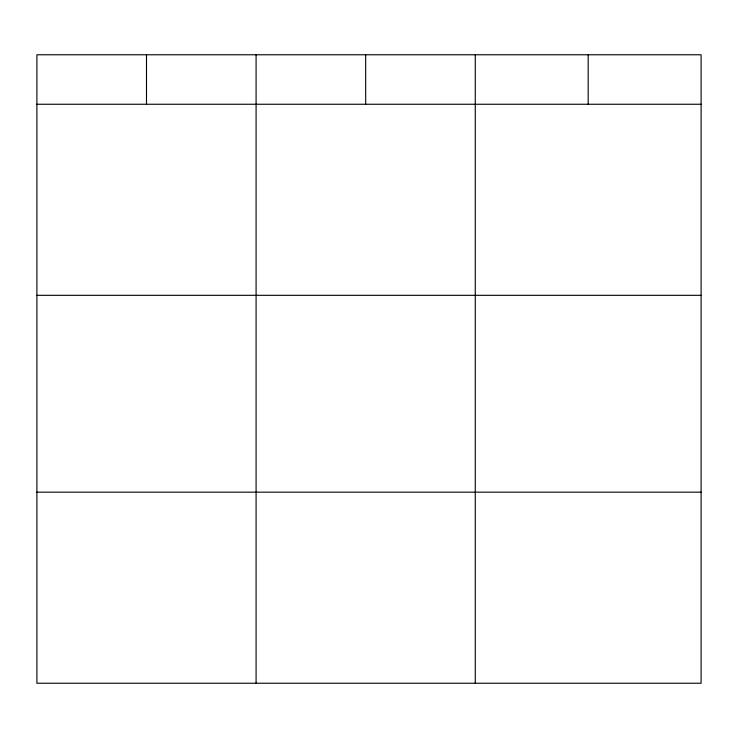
<?xml version="1.0" encoding="UTF-8"?>
<svg xmlns="http://www.w3.org/2000/svg" width="738" height="738" viewBox="0 0 738 738"><rect width="100%" height="100%" fill="white"/><g stroke="black" fill="none" stroke-linecap="round" stroke-linejoin="round"><path stroke-width="1.11" d="M701.1 295.32L701.1 54.769L36.9 54.769L36.9 683.231L701.1 683.231L701.1 295.32L36.9 295.32M36.9 104.252L701.1 104.252M36.9 492.163L701.1 492.163M588.186 54.769L588.186 104.252M475.272 54.769L475.272 683.231M365.679 54.769L365.679 104.252M256.086 54.769L256.086 683.231M146.493 54.769L146.493 104.252"/></g></svg>
